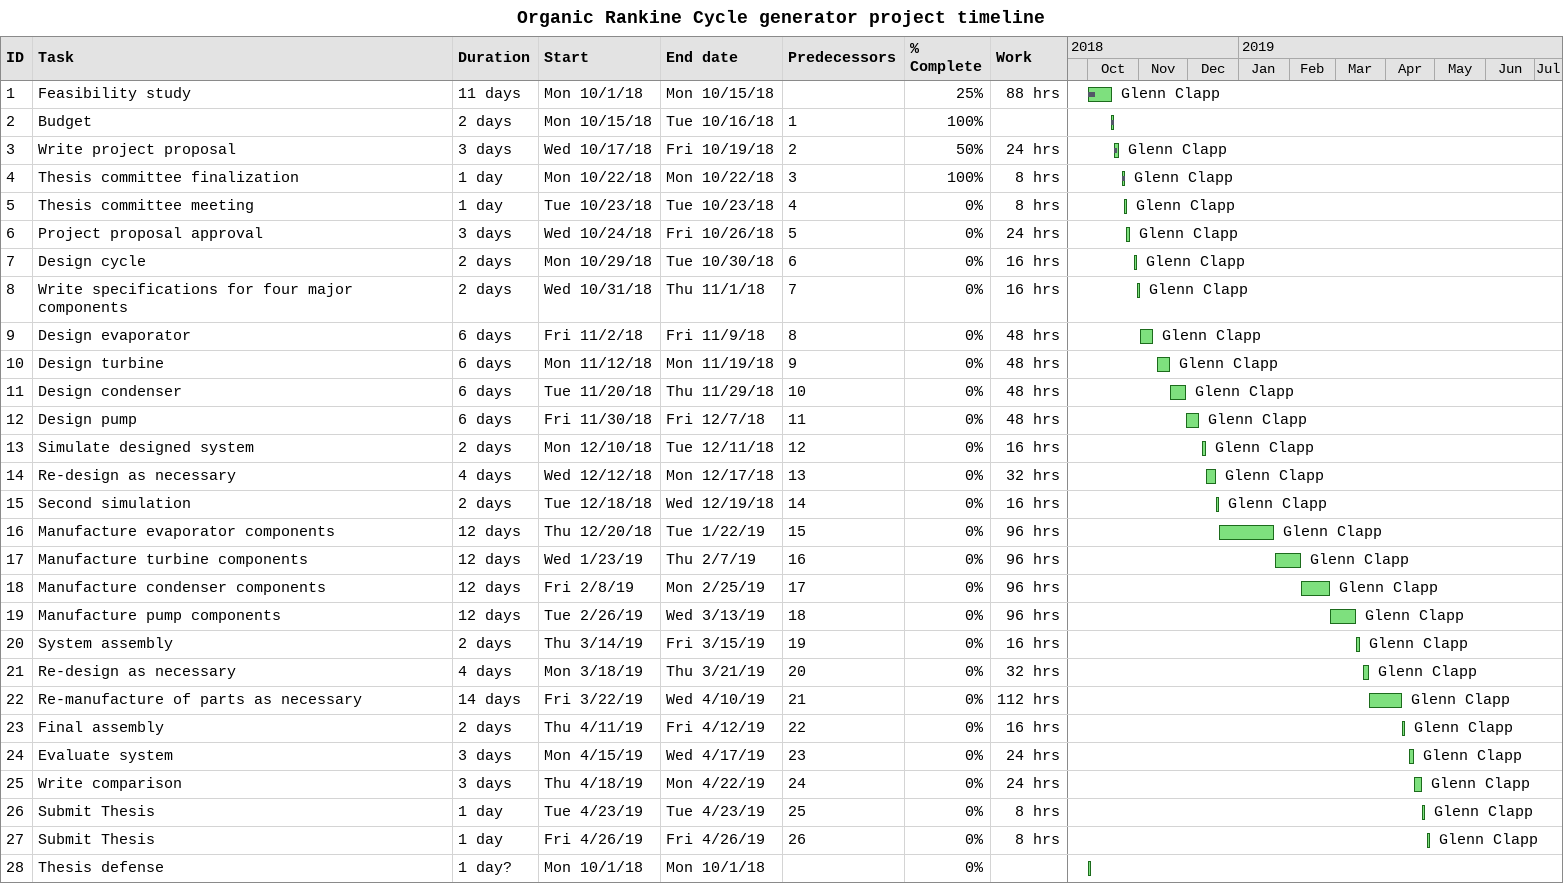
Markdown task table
Organic Rankine Cycle generator project timeline

| ID | Task | Duration | Start | Finish | Predecessors | Resources | % complete | Work (h) |
|---|---|---|---|---|---|---|---|---|
| 1 | Feasibility study | 11d | 2018-10-01 | 2018-10-15 |  | Glenn Clapp | 25 | 88 |
| 2 | Budget | 2d | 2018-10-15 | 2018-10-16 | 1 |  | 100 |  |
| 3 | Write project proposal | 3d | 2018-10-17 | 2018-10-19 | 2 | Glenn Clapp | 50 | 24 |
| 4 | Thesis committee finalization | 1d | 2018-10-22 | 2018-10-22 | 3 | Glenn Clapp | 100 | 8 |
| 5 | Thesis committee meeting | 1d | 2018-10-23 | 2018-10-23 | 4 | Glenn Clapp | 0 | 8 |
| 6 | Project proposal approval | 3d | 2018-10-24 | 2018-10-26 | 5 | Glenn Clapp | 0 | 24 |
| 7 | Design cycle | 2d | 2018-10-29 | 2018-10-30 | 6 | Glenn Clapp | 0 | 16 |
| 8 | Write specifications for four major components | 2d | 2018-10-31 | 2018-11-01 | 7 | Glenn Clapp | 0 | 16 |
| 9 | Design evaporator | 6d | 2018-11-02 | 2018-11-09 | 8 | Glenn Clapp | 0 | 48 |
| 10 | Design turbine | 6d | 2018-11-12 | 2018-11-19 | 9 | Glenn Clapp | 0 | 48 |
| 11 | Design condenser | 6d | 2018-11-20 | 2018-11-29 | 10 | Glenn Clapp | 0 | 48 |
| 12 | Design pump | 6d | 2018-11-30 | 2018-12-07 | 11 | Glenn Clapp | 0 | 48 |
| 13 | Simulate designed system | 2d | 2018-12-10 | 2018-12-11 | 12 | Glenn Clapp | 0 | 16 |
| 14 | Re-design as necessary | 4d | 2018-12-12 | 2018-12-17 | 13 | Glenn Clapp | 0 | 32 |
| 15 | Second simulation | 2d | 2018-12-18 | 2018-12-19 | 14 | Glenn Clapp | 0 | 16 |
| 16 | Manufacture evaporator components | 12d | 2018-12-20 | 2019-01-22 | 15 | Glenn Clapp | 0 | 96 |
| 17 | Manufacture turbine components | 12d | 2019-01-23 | 2019-02-07 | 16 | Glenn Clapp | 0 | 96 |
| 18 | Manufacture condenser components | 12d | 2019-02-08 | 2019-02-25 | 17 | Glenn Clapp | 0 | 96 |
| 19 | Manufacture pump components | 12d | 2019-02-26 | 2019-03-13 | 18 | Glenn Clapp | 0 | 96 |
| 20 | System assembly | 2d | 2019-03-14 | 2019-03-15 | 19 | Glenn Clapp | 0 | 16 |
| 21 | Re-design as necessary | 4d | 2019-03-18 | 2019-03-21 | 20 | Glenn Clapp | 0 | 32 |
| 22 | Re-manufacture of parts as necessary | 14d | 2019-03-22 | 2019-04-10 | 21 | Glenn Clapp | 0 | 112 |
| 23 | Final assembly | 2d | 2019-04-11 | 2019-04-12 | 22 | Glenn Clapp | 0 | 16 |
| 24 | Evaluate system | 3d | 2019-04-15 | 2019-04-17 | 23 | Glenn Clapp | 0 | 24 |
| 25 | Write comparison | 3d | 2019-04-18 | 2019-04-22 | 24 | Glenn Clapp | 0 | 24 |
| 26 | Submit Thesis | 1d | 2019-04-23 | 2019-04-23 | 25 | Glenn Clapp | 0 | 8 |
| 27 | Submit Thesis | 1d | 2019-04-26 | 2019-04-26 | 26 | Glenn Clapp | 0 | 8 |
| 28 | Thesis defense | 1d? | 2018-10-01 | 2018-10-01 |  |  | 0 |  |
